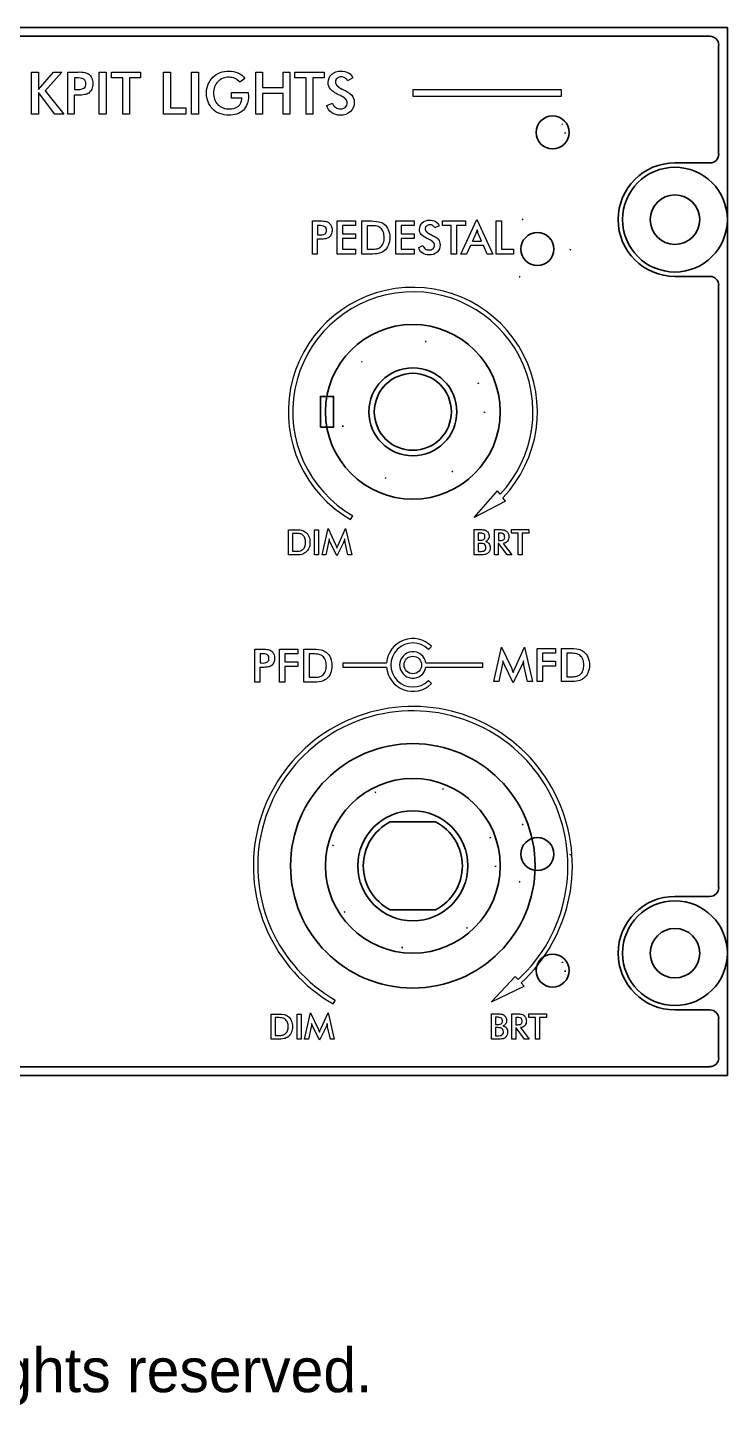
# Model space of a CAD drawing. Header units: millimetres. Extents: x -20 to 110, y -30 to 95.
# Drawn here: x 46 to 109.5, y -30 to 95.2 of the extents above; entities that cross this region are included whole.
import ezdxf

# ---------------------------------------------------------------- set-up
doc = ezdxf.new("R2010")
doc.units = ezdxf.units.MM
doc.linetypes.add('DOT', pattern=[6.35, 0.1, -6.25])
for name, color, linetype, lineweight, true_color in [('decal', 5, 'Continuous', 5, 0x0000ff), ('dimensions', 7, 'Continuous', 25, 0x000000), ('fascia', 6, 'Continuous', 25, 0xff00ff), ('fascia_counterbore', 3, 'DOT', 25, 0x00ff00), ('fasteners', 9, 'Continuous', 25, 0xc0c0c0), ('knobs', 9, 'Continuous', 25, 0xc0c0c0), ('plate', 1, 'Continuous', 25, 0xff0000)]:
    doc.layers.add(name, color=color, linetype=linetype, lineweight=lineweight, true_color=true_color)
doc.styles.add('textstyle12', font='')
doc.styles.get('textstyle12').set_extended_font_data('Arial')

msp = doc.modelspace()

# ---------------------------------------------------------------- linework, layer by layer
at = {"layer": 'decal'}
for p, q in [((86.52, 50.7), (88.64, 53.14)), ((88.89, 52.82), (88.64, 53.14)), ((89.38, 52.19), (86.52, 50.7)), ((89.38, 52.19), (89.14, 52.51)), ((75.31, 50.53), (75.51, 50.87)), ((82.38, 38.72), (82.66, 39)), ((74.61, 37.51), (78.57, 37.51)), ((74.61, 37.51), (74.61, 37.11)), ((74.61, 37.11), (78.57, 37.11)), ((82.15, 37.51), (87.31, 37.51)), ((82.15, 37.11), (87.31, 37.11)), ((87.31, 37.11), (87.31, 37.51)), ((82.38, 35.89), (82.66, 35.61)), ((88.11, 6.68), (90.26, 9)), ((90.53, 8.71), (90.26, 9)), ((88.11, 6.68), (91.07, 8.12)), ((91.07, 8.12), (90.8, 8.41)), ((73.72, 6.5), (73.92, 6.85))]:
    msp.add_line(p, q, dxfattribs=at)
at = {"layer": 'decal', "flags": 128}
for points in [[(46.32, 87.39), (46.32, 91.21), (46.94, 91.21), (46.94, 89.63), (48.31, 91.21), (49.07, 91.21), (47.56, 89.51), (49.25, 87.39), (48.45, 87.39), (46.94, 89.34), (46.94, 87.39)], [(52.47, 87.39), (52.47, 91.21), (53.09, 91.21), (53.09, 87.39)], [(55.22, 90.68), (55.22, 87.39), (54.6, 87.39), (54.6, 90.68), (53.59, 90.68), (53.59, 91.21), (56.23, 91.21), (56.23, 90.68)], [(58.32, 87.39), (58.32, 91.21), (58.94, 91.21), (58.94, 87.95), (60.33, 87.95), (60.33, 87.39)], [(60.86, 87.39), (60.86, 91.21), (61.48, 91.21), (61.48, 87.39)], [(66.68, 87.39), (66.68, 91.21), (67.3, 91.21), (67.3, 89.8), (69.17, 89.8), (69.17, 91.21), (69.79, 91.21), (69.79, 87.39), (69.17, 87.39), (69.17, 89.25), (67.3, 89.25), (67.3, 87.39)], [(71.88, 90.68), (71.88, 87.39), (71.26, 87.39), (71.26, 90.68), (70.25, 90.68), (70.25, 91.21), (72.89, 91.21), (72.89, 90.68)], [(80.96, 89), (94.45, 89), (94.45, 89.6), (80.96, 89.6)], [(74.07, 74.66), (74.07, 77.67), (75.75, 77.67), (75.75, 77.25), (74.56, 77.25), (74.56, 76.5), (75.75, 76.5), (75.75, 76.07), (74.56, 76.07), (74.56, 75.1), (75.75, 75.1), (75.75, 74.66)], [(79.41, 74.66), (79.41, 77.67), (81.09, 77.67), (81.09, 77.25), (79.9, 77.25), (79.9, 76.5), (81.09, 76.5), (81.09, 76.07), (79.9, 76.07), (79.9, 75.1), (81.09, 75.1), (81.09, 74.66)], [(84.94, 77.25), (84.94, 74.66), (84.45, 74.66), (84.45, 77.25), (83.65, 77.25), (83.65, 77.67), (85.73, 77.67), (85.73, 77.25)], [(87.72, 74.66), (87.38, 75.44), (86.19, 75.44), (85.84, 74.66), (85.33, 74.66), (86.78, 77.79), (88.24, 74.66)], [(88.52, 74.66), (88.52, 77.67), (89.01, 77.67), (89.01, 75.1), (90.1, 75.1), (90.1, 74.66)], [(72.03, 47.31), (72.03, 49.6), (72.4, 49.6), (72.4, 47.31)], [(90.9, 49.29), (90.9, 47.32), (90.52, 47.32), (90.52, 49.29), (89.92, 49.29), (89.92, 49.61), (91.5, 49.61), (91.5, 49.29)], [(68.85, 35.74), (68.85, 38.75), (70.52, 38.75), (70.52, 38.33), (69.34, 38.33), (69.34, 37.59), (70.52, 37.59), (70.52, 37.16), (69.34, 37.16), (69.34, 35.74)], [(92.24, 35.8), (92.24, 38.81), (93.92, 38.81), (93.92, 38.39), (92.73, 38.39), (92.73, 37.64), (93.92, 37.64), (93.92, 37.21), (92.73, 37.21), (92.73, 35.8)], [(70.44, 3.29), (70.44, 5.58), (70.81, 5.58), (70.81, 3.29)], [(92.48, 5.27), (92.48, 3.3), (92.11, 3.3), (92.11, 5.27), (91.5, 5.27), (91.5, 5.59), (93.09, 5.59), (93.09, 5.27)]]:
    msp.add_lwpolyline(points, close=True, dxfattribs=at)
for points in [[(50.19, 89.11), (50.19, 87.39), (49.61, 87.39), (49.61, 91.21), (50.55, 91.21, -0.051804), (51.16, 91.17, -0.09913), (51.51, 91.02, -0.130268), (51.79, 90.66, -0.107331), (51.89, 90.16, -0.105709), (51.79, 89.66, -0.134373), (51.51, 89.3, -0.100768), (51.16, 89.15, -0.050343), (50.55, 89.11), (50.43, 89.11)], [(50.23, 89.62), (50.39, 89.62, 0.125583), (51.08, 89.73, 0.264624), (51.25, 90.12, 0.25861), (51.07, 90.55, 0.135829), (50.39, 90.68), (50.23, 90.68)], [(64.49, 89.35), (66.01, 89.35, 0.008676), (66.01, 89.24, -0.008626), (66.02, 88.99, -0.209862), (65.56, 87.74, -0.199042), (64.25, 87.29, -0.090316), (63.42, 87.43, -0.10933), (62.77, 87.85, -0.102808), (62.36, 88.5, -0.093559), (62.21, 89.29, -0.09692), (62.36, 90.09, -0.106605), (62.8, 90.74, -0.104237), (63.45, 91.15, -0.092169), (64.25, 91.3, -0.109399), (65.06, 91.13, -0.114082), (65.7, 90.63), (65.24, 90.29, 0.110535), (64.81, 90.62, 0.10737), (64.26, 90.73, 0.208556), (63.25, 90.33, 0.204449), (62.86, 89.3, 0.202447), (63.25, 88.25, 0.21045), (64.27, 87.85, 0.174136), (65.11, 88.09, 0.237714), (65.41, 88.77), (65.41, 88.82), (64.49, 88.82)], [(73.16, 88.16), (73.66, 88.39, 0.176472), (73.92, 88, 0.158635), (74.4, 87.86, 0.196906), (74.84, 88.02, 0.21468), (75, 88.43), (75, 88.43), (75, 88.43), (75, 88.44), (75, 88.44), (75, 88.44), (75, 88.44), (75, 88.45), (75, 88.45), (75, 88.45), (75, 88.45), (75, 88.46), (75, 88.46), (75, 88.46), (75, 88.47), (75, 88.47), (75, 88.47), (75, 88.47), (75, 88.48), (75, 88.48), (75, 88.48), (74.99, 88.48), (74.99, 88.49), (74.99, 88.49), (74.99, 88.49), (74.99, 88.49), (74.99, 88.5), (74.99, 88.5), (74.99, 88.5), (74.99, 88.5), (74.99, 88.51), (74.99, 88.51), (74.99, 88.51), (74.99, 88.51), (74.99, 88.52), (74.99, 88.52), (74.99, 88.52), (74.99, 88.52), (74.99, 88.53), (74.99, 88.53), (74.98, 88.53), (74.98, 88.53), (74.98, 88.54), (74.98, 88.54), (74.98, 88.54), (74.98, 88.54), (74.98, 88.55), (74.98, 88.55), (74.98, 88.55), (74.98, 88.55), (74.98, 88.56), (74.98, 88.56), (74.98, 88.56), (74.97, 88.56), (74.97, 88.57), (74.97, 88.57), (74.97, 88.57), (74.97, 88.57), (74.97, 88.58), (74.97, 88.58), (74.97, 88.58), (74.97, 88.58), (74.97, 88.59), (74.96, 88.59), (74.96, 88.59), (74.96, 88.59), (74.96, 88.6), (74.96, 88.6), (74.96, 88.6), (74.96, 88.6), (74.96, 88.61), (74.96, 88.61), (74.95, 88.61), (74.95, 88.61), (74.95, 88.62), (74.95, 88.62), (74.95, 88.62), (74.95, 88.62), (74.95, 88.63), (74.95, 88.63), (74.94, 88.63), (74.94, 88.63), (74.94, 88.64), (74.94, 88.64), (74.94, 88.64), (74.94, 88.64), (74.94, 88.65), (74.93, 88.65), (74.93, 88.65), (74.93, 88.65), (74.93, 88.66), (74.93, 88.66), (74.93, 88.66), (74.92, 88.66), (74.92, 88.67), (74.92, 88.67), (74.92, 88.67), (74.92, 88.67), (74.92, 88.68), (74.92, 88.68), (74.91, 88.68), (74.91, 88.68), (74.91, 88.68), (74.91, 88.69), (74.91, 88.69), (74.9, 88.69), (74.9, 88.69), (74.9, 88.7), (74.9, 88.7), (74.9, 88.7), (74.9, 88.7), (74.89, 88.71), (74.89, 88.71), (74.89, 88.71), (74.89, 88.71), (74.89, 88.72), (74.88, 88.72), (74.88, 88.72), (74.88, 88.72), (74.88, 88.73), (74.88, 88.73), (74.87, 88.73), (74.87, 88.73), (74.87, 88.73), (74.87, 88.74), (74.87, 88.74), (74.86, 88.74), (74.86, 88.74), (74.86, 88.75), (74.86, 88.75), (74.85, 88.75), (74.85, 88.75), (74.85, 88.76), (74.85, 88.76), (74.85, 88.76), (74.84, 88.76), (74.84, 88.77), (74.84, 88.77), (74.84, 88.77), (74.83, 88.77), (74.83, 88.77), (74.83, 88.78), (74.83, 88.78), (74.82, 88.78), (74.82, 88.78), (74.82, 88.79), (74.82, 88.79), (74.81, 88.79), (74.81, 88.79), (74.81, 88.8), (74.81, 88.8), (74.8, 88.8), (74.8, 88.8), (74.8, 88.8), (74.8, 88.81), (74.79, 88.81), (74.79, 88.81), (74.79, 88.81), (74.79, 88.82), (74.78, 88.82), (74.78, 88.82), (74.78, 88.82), (74.78, 88.83), (74.77, 88.83), (74.77, 88.83), (74.77, 88.83), (74.76, 88.83), (74.76, 88.84), (74.76, 88.84), (74.76, 88.84), (74.75, 88.84), (74.75, 88.85), (74.75, 88.85), (74.74, 88.85), (74.74, 88.85), (74.74, 88.85), (74.73, 88.86), (74.73, 88.86), (74.73, 88.86), (74.73, 88.86), (74.72, 88.87), (74.72, 88.87), (74.72, 88.87), (74.71, 88.87), (74.71, 88.87), (74.71, 88.88), (74.7, 88.88), (74.7, 88.88), (74.7, 88.88), (74.69, 88.89), (74.69, 88.89), (74.69, 88.89), (74.68, 88.89), (74.68, 88.89), (74.68, 88.9), (74.67, 88.9), (74.67, 88.9), (74.67, 88.9), (74.66, 88.91), (74.66, 88.91), (74.66, 88.91), (74.65, 88.91), (74.65, 88.91), (74.65, 88.92), (74.64, 88.92), (74.64, 88.92), (74.64, 88.92), (74.63, 88.92), (74.63, 88.93), (74.63, 88.93), (74.62, 88.93), (74.62, 88.93), (74.62, 88.94), (74.61, 88.94), (74.61, 88.94), (74.6, 88.94), (74.6, 88.94), (74.6, 88.95), (74.59, 88.95), (74.59, 88.95), (74.59, 88.95), (74.58, 88.95), (74.58, 88.96), (74.58, 88.96), (74.57, 88.96), (74.57, 88.96), (74.56, 88.97), (74.56, 88.97), (74.56, 88.97), (74.55, 88.97), (74.55, 88.97), (74.54, 88.98), (74.54, 88.98), (74.54, 88.98), (74.53, 88.98), (74.53, 88.98), (74.52, 88.99), (74.52, 88.99), (74.52, 88.99), (74.51, 88.99), (74.51, 89), (74.5, 89), (74.5, 89), (74.5, 89), (74.49, 89), (74.49, 89.01), (74.48, 89.01), (74.48, 89.01), (74.47, 89.01), (74.47, 89.01), (74.47, 89.02), (74.46, 89.02), (74.46, 89.02), (74.45, 89.02), (74.45, 89.02), (74.44, 89.03), (74.44, 89.03, 0.011833), (74.32, 89.09, -0.09438), (73.48, 89.64, -0.182248), (73.27, 90.25, -0.22012), (73.59, 91.01, -0.192709), (74.42, 91.3, -0.131494), (75.12, 91.13, -0.184076), (75.52, 90.67), (75.03, 90.42, 0.114116), (74.78, 90.68, 0.140089), (74.47, 90.76, 0.187209), (74.07, 90.63, 0.224638), (73.92, 90.28), (73.92, 90.28), (73.92, 90.28), (73.92, 90.27), (73.92, 90.27), (73.92, 90.27), (73.92, 90.27), (73.92, 90.26), (73.92, 90.26), (73.92, 90.26), (73.92, 90.26), (73.92, 90.25), (73.92, 90.25), (73.92, 90.25), (73.92, 90.25), (73.92, 90.24), (73.92, 90.24), (73.92, 90.24), (73.92, 90.23), (73.93, 90.23), (73.93, 90.23), (73.93, 90.23), (73.93, 90.22), (73.93, 90.22), (73.93, 90.22), (73.93, 90.22), (73.93, 90.21), (73.93, 90.21), (73.93, 90.21), (73.93, 90.21), (73.93, 90.2), (73.93, 90.2), (73.93, 90.2), (73.93, 90.19), (73.93, 90.19), (73.93, 90.19), (73.93, 90.19), (73.94, 90.18), (73.94, 90.18), (73.94, 90.18), (73.94, 90.18), (73.94, 90.17), (73.94, 90.17), (73.94, 90.17), (73.94, 90.17), (73.94, 90.16), (73.94, 90.16), (73.94, 90.16), (73.94, 90.16), (73.95, 90.15), (73.95, 90.15), (73.95, 90.15), (73.95, 90.14), (73.95, 90.14), (73.95, 90.14), (73.95, 90.14), (73.95, 90.13), (73.95, 90.13), (73.95, 90.13), (73.96, 90.13), (73.96, 90.12), (73.96, 90.12), (73.96, 90.12), (73.96, 90.12), (73.96, 90.11), (73.96, 90.11), (73.96, 90.11), (73.97, 90.11), (73.97, 90.1), (73.97, 90.1), (73.97, 90.1), (73.97, 90.1), (73.97, 90.09), (73.97, 90.09), (73.98, 90.09), (73.98, 90.08), (73.98, 90.08), (73.98, 90.08), (73.98, 90.08), (73.98, 90.07), (73.98, 90.07), (73.99, 90.07), (73.99, 90.07), (73.99, 90.06), (73.99, 90.06), (73.99, 90.06), (73.99, 90.06), (74, 90.05), (74, 90.05), (74, 90.05), (74, 90.05), (74, 90.04), (74.01, 90.04), (74.01, 90.04), (74.01, 90.04), (74.01, 90.03), (74.01, 90.03), (74.01, 90.03), (74.02, 90.03), (74.02, 90.02), (74.02, 90.02), (74.02, 90.02), (74.02, 90.02), (74.03, 90.01), (74.03, 90.01), (74.03, 90.01), (74.03, 90.01), (74.03, 90), (74.04, 90), (74.04, 90), (74.04, 90), (74.04, 89.99), (74.05, 89.99), (74.05, 89.99), (74.05, 89.99), (74.05, 89.98), (74.05, 89.98), (74.06, 89.98), (74.06, 89.98), (74.06, 89.97), (74.06, 89.97), (74.07, 89.97), (74.07, 89.97), (74.07, 89.96), (74.07, 89.96), (74.08, 89.96), (74.08, 89.96), (74.08, 89.95), (74.08, 89.95), (74.09, 89.95), (74.09, 89.95), (74.09, 89.94), (74.09, 89.94), (74.1, 89.94), (74.1, 89.94), (74.1, 89.93), (74.1, 89.93), (74.11, 89.93), (74.11, 89.93), (74.11, 89.92), (74.11, 89.92), (74.12, 89.92), (74.12, 89.92), (74.12, 89.91), (74.13, 89.91), (74.13, 89.91), (74.13, 89.91), (74.13, 89.9), (74.14, 89.9), (74.14, 89.9), (74.14, 89.9), (74.15, 89.89), (74.15, 89.89), (74.15, 89.89), (74.16, 89.89), (74.16, 89.88), (74.16, 89.88), (74.16, 89.88), (74.17, 89.88), (74.17, 89.87), (74.17, 89.87), (74.18, 89.87), (74.18, 89.87), (74.18, 89.86), (74.19, 89.86), (74.19, 89.86), (74.19, 89.86), (74.2, 89.85), (74.2, 89.85), (74.2, 89.85), (74.21, 89.85), (74.21, 89.84), (74.21, 89.84), (74.22, 89.84), (74.22, 89.84), (74.22, 89.83), (74.23, 89.83), (74.23, 89.83), (74.23, 89.83), (74.24, 89.82), (74.24, 89.82), (74.24, 89.82), (74.25, 89.82), (74.25, 89.81), (74.26, 89.81), (74.26, 89.81), (74.26, 89.81), (74.27, 89.8), (74.27, 89.8), (74.27, 89.8), (74.28, 89.8), (74.28, 89.8), (74.29, 89.79), (74.29, 89.79), (74.29, 89.79), (74.3, 89.79), (74.3, 89.78), (74.3, 89.78), (74.31, 89.78), (74.31, 89.78), (74.32, 89.77), (74.32, 89.77), (74.32, 89.77), (74.33, 89.77), (74.33, 89.76), (74.34, 89.76), (74.34, 89.76), (74.34, 89.76), (74.35, 89.75), (74.35, 89.75), (74.36, 89.75), (74.36, 89.75), (74.37, 89.74), (74.37, 89.74), (74.37, 89.74), (74.38, 89.74), (74.38, 89.74), (74.39, 89.73), (74.39, 89.73), (74.39, 89.73), (74.4, 89.73), (74.4, 89.72), (74.41, 89.72), (74.41, 89.72), (74.42, 89.72), (74.42, 89.71), (74.43, 89.71), (74.43, 89.71), (74.43, 89.71), (74.44, 89.7), (74.44, 89.7), (74.45, 89.7), (74.45, 89.7), (74.46, 89.69), (74.46, 89.69), (74.47, 89.69), (74.47, 89.69), (74.48, 89.69), (74.48, 89.68), (74.49, 89.68), (74.49, 89.68), (74.49, 89.68), (74.5, 89.67), (74.5, 89.67), (74.51, 89.67), (74.51, 89.67), (74.52, 89.66), (74.52, 89.66), (74.53, 89.66), (74.53, 89.66), (74.54, 89.66), (74.54, 89.65), (74.55, 89.65), (74.55, 89.65), (74.56, 89.65), (74.56, 89.64), (74.57, 89.64, 0.003717), (74.65, 89.6, -0.102063), (75.42, 89.09, -0.182822), (75.63, 88.47, -0.215982), (75.29, 87.61, -0.195414), (74.37, 87.29, -0.159365), (73.57, 87.52, -0.187663)], [(72.28, 76.01), (72.28, 74.66), (71.83, 74.66), (71.83, 77.67), (72.56, 77.67, -0.051804), (73.05, 77.63, -0.09913), (73.32, 77.51, -0.130268), (73.54, 77.23, -0.107331), (73.62, 76.84, -0.105709), (73.54, 76.45, -0.134373), (73.32, 76.16, -0.100768), (73.05, 76.05, -0.050343), (72.56, 76.01), (72.47, 76.01)], [(76.31, 74.66), (76.31, 77.67), (76.97, 77.67, -0.052809), (77.88, 77.6, -0.105002), (78.34, 77.39, -0.130749), (78.73, 76.88, -0.102611), (78.87, 76.16, -0.103493), (78.73, 75.45, -0.128481), (78.34, 74.94, -0.102624), (77.89, 74.73, -0.057415), (77.11, 74.66), (76.97, 74.66)], [(81.49, 75.26), (81.88, 75.44, 0.176472), (82.08, 75.14, 0.158635), (82.46, 75.03, 0.196906), (82.8, 75.15, 0.21468), (82.93, 75.48), (82.93, 75.48), (82.93, 75.48), (82.93, 75.48), (82.93, 75.49), (82.93, 75.49), (82.93, 75.49), (82.93, 75.49), (82.93, 75.49), (82.93, 75.5), (82.93, 75.5), (82.93, 75.5), (82.93, 75.5), (82.93, 75.5), (82.93, 75.51), (82.93, 75.51), (82.93, 75.51), (82.93, 75.51), (82.93, 75.51), (82.93, 75.52), (82.93, 75.52), (82.93, 75.52), (82.93, 75.52), (82.93, 75.52), (82.93, 75.53), (82.93, 75.53), (82.93, 75.53), (82.93, 75.53), (82.93, 75.53), (82.93, 75.54), (82.92, 75.54), (82.92, 75.54), (82.92, 75.54), (82.92, 75.54), (82.92, 75.55), (82.92, 75.55), (82.92, 75.55), (82.92, 75.55), (82.92, 75.55), (82.92, 75.56), (82.92, 75.56), (82.92, 75.56), (82.92, 75.56), (82.92, 75.56), (82.92, 75.57), (82.92, 75.57), (82.92, 75.57), (82.92, 75.57), (82.92, 75.57), (82.91, 75.58), (82.91, 75.58), (82.91, 75.58), (82.91, 75.58), (82.91, 75.58), (82.91, 75.59), (82.91, 75.59), (82.91, 75.59), (82.91, 75.59), (82.91, 75.59), (82.91, 75.6), (82.91, 75.6), (82.91, 75.6), (82.91, 75.6), (82.9, 75.6), (82.9, 75.61), (82.9, 75.61), (82.9, 75.61), (82.9, 75.61), (82.9, 75.61), (82.9, 75.62), (82.9, 75.62), (82.9, 75.62), (82.9, 75.62), (82.9, 75.62), (82.89, 75.63), (82.89, 75.63), (82.89, 75.63), (82.89, 75.63), (82.89, 75.63), (82.89, 75.64), (82.89, 75.64), (82.89, 75.64), (82.89, 75.64), (82.88, 75.64), (82.88, 75.65), (82.88, 75.65), (82.88, 75.65), (82.88, 75.65), (82.88, 75.65), (82.88, 75.65), (82.88, 75.66), (82.88, 75.66), (82.87, 75.66), (82.87, 75.66), (82.87, 75.66), (82.87, 75.67), (82.87, 75.67), (82.87, 75.67), (82.87, 75.67), (82.87, 75.67), (82.86, 75.68), (82.86, 75.68), (82.86, 75.68), (82.86, 75.68), (82.86, 75.68), (82.86, 75.69), (82.86, 75.69), (82.85, 75.69), (82.85, 75.69), (82.85, 75.69), (82.85, 75.69), (82.85, 75.7), (82.85, 75.7), (82.85, 75.7), (82.84, 75.7), (82.84, 75.7), (82.84, 75.71), (82.84, 75.71), (82.84, 75.71), (82.84, 75.71), (82.83, 75.71), (82.83, 75.72), (82.83, 75.72), (82.83, 75.72), (82.83, 75.72), (82.83, 75.72), (82.82, 75.72), (82.82, 75.73), (82.82, 75.73), (82.82, 75.73), (82.82, 75.73), (82.82, 75.73), (82.81, 75.74), (82.81, 75.74), (82.81, 75.74), (82.81, 75.74), (82.81, 75.74), (82.81, 75.74), (82.8, 75.75), (82.8, 75.75), (82.8, 75.75), (82.8, 75.75), (82.8, 75.75), (82.79, 75.76), (82.79, 75.76), (82.79, 75.76), (82.79, 75.76), (82.79, 75.76), (82.78, 75.76), (82.78, 75.77), (82.78, 75.77), (82.78, 75.77), (82.78, 75.77), (82.77, 75.77), (82.77, 75.78), (82.77, 75.78), (82.77, 75.78), (82.77, 75.78), (82.76, 75.78), (82.76, 75.78), (82.76, 75.79), (82.76, 75.79), (82.76, 75.79), (82.75, 75.79), (82.75, 75.79), (82.75, 75.8), (82.75, 75.8), (82.74, 75.8), (82.74, 75.8), (82.74, 75.8), (82.74, 75.8), (82.73, 75.81), (82.73, 75.81), (82.73, 75.81), (82.73, 75.81), (82.73, 75.81), (82.72, 75.81), (82.72, 75.82), (82.72, 75.82), (82.72, 75.82), (82.71, 75.82), (82.71, 75.82), (82.71, 75.83), (82.71, 75.83), (82.7, 75.83), (82.7, 75.83), (82.7, 75.83), (82.7, 75.83), (82.69, 75.84), (82.69, 75.84), (82.69, 75.84), (82.69, 75.84), (82.68, 75.84), (82.68, 75.84), (82.68, 75.85), (82.68, 75.85), (82.67, 75.85), (82.67, 75.85), (82.67, 75.85), (82.67, 75.85), (82.66, 75.86), (82.66, 75.86), (82.66, 75.86), (82.65, 75.86), (82.65, 75.86), (82.65, 75.86), (82.65, 75.87), (82.64, 75.87), (82.64, 75.87), (82.64, 75.87), (82.64, 75.87), (82.63, 75.88), (82.63, 75.88), (82.63, 75.88), (82.62, 75.88), (82.62, 75.88), (82.62, 75.88), (82.62, 75.89), (82.61, 75.89), (82.61, 75.89), (82.61, 75.89), (82.6, 75.89), (82.6, 75.89), (82.6, 75.9), (82.59, 75.9), (82.59, 75.9), (82.59, 75.9), (82.59, 75.9), (82.58, 75.9), (82.58, 75.91), (82.58, 75.91), (82.57, 75.91), (82.57, 75.91), (82.57, 75.91), (82.56, 75.91), (82.56, 75.92), (82.56, 75.92), (82.55, 75.92), (82.55, 75.92), (82.55, 75.92), (82.54, 75.92), (82.54, 75.93), (82.54, 75.93), (82.54, 75.93), (82.53, 75.93), (82.53, 75.93), (82.53, 75.93), (82.52, 75.94), (82.52, 75.94), (82.52, 75.94), (82.51, 75.94), (82.51, 75.94), (82.51, 75.94), (82.5, 75.95), (82.5, 75.95), (82.5, 75.95), (82.49, 75.95, 0.011833), (82.4, 76, -0.09438), (81.73, 76.43, -0.182248), (81.57, 76.91, -0.22012), (81.82, 77.51, -0.192709), (82.47, 77.74, -0.131494), (83.03, 77.61, -0.184076), (83.34, 77.24), (82.96, 77.04, 0.114116), (82.76, 77.25, 0.140089), (82.51, 77.32, 0.187209), (82.2, 77.21, 0.224638), (82.08, 76.94), (82.08, 76.94), (82.08, 76.93), (82.08, 76.93), (82.08, 76.93), (82.08, 76.93), (82.08, 76.92), (82.08, 76.92), (82.08, 76.92), (82.08, 76.92), (82.08, 76.92), (82.08, 76.91), (82.08, 76.91), (82.08, 76.91), (82.08, 76.91), (82.08, 76.91), (82.08, 76.9), (82.09, 76.9), (82.09, 76.9), (82.09, 76.9), (82.09, 76.9), (82.09, 76.89), (82.09, 76.89), (82.09, 76.89), (82.09, 76.89), (82.09, 76.88), (82.09, 76.88), (82.09, 76.88), (82.09, 76.88), (82.09, 76.88), (82.09, 76.87), (82.09, 76.87), (82.09, 76.87), (82.09, 76.87), (82.09, 76.87), (82.09, 76.86), (82.09, 76.86), (82.09, 76.86), (82.09, 76.86), (82.09, 76.86), (82.1, 76.85), (82.1, 76.85), (82.1, 76.85), (82.1, 76.85), (82.1, 76.85), (82.1, 76.84), (82.1, 76.84), (82.1, 76.84), (82.1, 76.84), (82.1, 76.84), (82.1, 76.83), (82.1, 76.83), (82.1, 76.83), (82.1, 76.83), (82.11, 76.82), (82.11, 76.82), (82.11, 76.82), (82.11, 76.82), (82.11, 76.82), (82.11, 76.81), (82.11, 76.81), (82.11, 76.81), (82.11, 76.81), (82.11, 76.81), (82.11, 76.8), (82.12, 76.8), (82.12, 76.8), (82.12, 76.8), (82.12, 76.8), (82.12, 76.79), (82.12, 76.79), (82.12, 76.79), (82.12, 76.79), (82.12, 76.79), (82.13, 76.78), (82.13, 76.78), (82.13, 76.78), (82.13, 76.78), (82.13, 76.78), (82.13, 76.77), (82.13, 76.77), (82.13, 76.77), (82.14, 76.77), (82.14, 76.77), (82.14, 76.76), (82.14, 76.76), (82.14, 76.76), (82.14, 76.76), (82.14, 76.76), (82.14, 76.75), (82.15, 76.75), (82.15, 76.75), (82.15, 76.75), (82.15, 76.75), (82.15, 76.74), (82.15, 76.74), (82.15, 76.74), (82.16, 76.74), (82.16, 76.74), (82.16, 76.73), (82.16, 76.73), (82.16, 76.73), (82.16, 76.73), (82.17, 76.73), (82.17, 76.72), (82.17, 76.72), (82.17, 76.72), (82.17, 76.72), (82.17, 76.72), (82.18, 76.71), (82.18, 76.71), (82.18, 76.71), (82.18, 76.71), (82.18, 76.71), (82.18, 76.7), (82.19, 76.7), (82.19, 76.7), (82.19, 76.7), (82.19, 76.7), (82.19, 76.69), (82.19, 76.69), (82.2, 76.69), (82.2, 76.69), (82.2, 76.69), (82.2, 76.68), (82.2, 76.68), (82.21, 76.68), (82.21, 76.68), (82.21, 76.68), (82.21, 76.67), (82.21, 76.67), (82.22, 76.67), (82.22, 76.67), (82.22, 76.67), (82.22, 76.66), (82.22, 76.66), (82.23, 76.66), (82.23, 76.66), (82.23, 76.66), (82.23, 76.65), (82.24, 76.65), (82.24, 76.65), (82.24, 76.65), (82.24, 76.65), (82.24, 76.64), (82.25, 76.64), (82.25, 76.64), (82.25, 76.64), (82.25, 76.64), (82.26, 76.63), (82.26, 76.63), (82.26, 76.63), (82.26, 76.63), (82.26, 76.63), (82.27, 76.62), (82.27, 76.62), (82.27, 76.62), (82.27, 76.62), (82.28, 76.62), (82.28, 76.62), (82.28, 76.61), (82.28, 76.61), (82.29, 76.61), (82.29, 76.61), (82.29, 76.61), (82.29, 76.6), (82.3, 76.6), (82.3, 76.6), (82.3, 76.6), (82.3, 76.6), (82.31, 76.59), (82.31, 76.59), (82.31, 76.59), (82.32, 76.59), (82.32, 76.59), (82.32, 76.58), (82.32, 76.58), (82.33, 76.58), (82.33, 76.58), (82.33, 76.58), (82.33, 76.57), (82.34, 76.57), (82.34, 76.57), (82.34, 76.57), (82.35, 76.57), (82.35, 76.57), (82.35, 76.56), (82.35, 76.56), (82.36, 76.56), (82.36, 76.56), (82.36, 76.56), (82.37, 76.55), (82.37, 76.55), (82.37, 76.55), (82.38, 76.55), (82.38, 76.55), (82.38, 76.54), (82.38, 76.54), (82.39, 76.54), (82.39, 76.54), (82.39, 76.54), (82.4, 76.53), (82.4, 76.53), (82.4, 76.53), (82.41, 76.53), (82.41, 76.53), (82.41, 76.53), (82.42, 76.52), (82.42, 76.52), (82.42, 76.52), (82.43, 76.52), (82.43, 76.52), (82.43, 76.51), (82.44, 76.51), (82.44, 76.51), (82.44, 76.51), (82.45, 76.51), (82.45, 76.5), (82.45, 76.5), (82.46, 76.5), (82.46, 76.5), (82.46, 76.5), (82.47, 76.5), (82.47, 76.49), (82.47, 76.49), (82.48, 76.49), (82.48, 76.49), (82.48, 76.49), (82.49, 76.48), (82.49, 76.48), (82.49, 76.48), (82.5, 76.48), (82.5, 76.48), (82.5, 76.47), (82.51, 76.47), (82.51, 76.47), (82.52, 76.47), (82.52, 76.47), (82.52, 76.47), (82.53, 76.46), (82.53, 76.46), (82.53, 76.46), (82.54, 76.46), (82.54, 76.46), (82.55, 76.45), (82.55, 76.45), (82.55, 76.45), (82.56, 76.45), (82.56, 76.45), (82.56, 76.45), (82.57, 76.44), (82.57, 76.44), (82.58, 76.44), (82.58, 76.44), (82.58, 76.44), (82.59, 76.43), (82.59, 76.43, 0.003717), (82.65, 76.4, -0.102063), (83.27, 76, -0.182822), (83.43, 75.51, -0.215982), (83.16, 74.83, -0.195414), (82.44, 74.58, -0.159365), (81.81, 74.76, -0.187663)], [(72.31, 76.41), (72.44, 76.41, 0.125583), (72.98, 76.5, 0.264624), (73.12, 76.81, 0.25861), (72.97, 77.15, 0.135829), (72.44, 77.25), (72.31, 77.25)], [(76.8, 75.1), (77.21, 75.1, 0.060362), (77.72, 75.15, 0.113119), (78.02, 75.3, 0.12455), (78.27, 75.66, 0.093997), (78.36, 76.17, 0.093997), (78.27, 76.67, 0.12455), (78.02, 77.03, 0.113921), (77.71, 77.19, 0.056706), (77.16, 77.23), (76.98, 77.23), (76.8, 77.23)], [(86.37, 75.84), (87.21, 75.84), (86.9, 76.53, -0.014976), (86.85, 76.68, -0.014271), (86.79, 76.87, -0.017337), (86.74, 76.69, -0.01644), (86.68, 76.53)], [(69.66, 47.31), (69.66, 49.6), (70.17, 49.6, -0.052809), (70.85, 49.56, -0.105002), (71.2, 49.39, -0.130749), (71.51, 49, -0.102611), (71.61, 48.46, -0.103493), (71.51, 47.92, -0.128481), (71.2, 47.53, -0.102624), (70.86, 47.36, -0.057415), (70.27, 47.31), (70.17, 47.31)], [(70.04, 47.65), (70.35, 47.65, 0.060362), (70.74, 47.68, 0.113119), (70.96, 47.8, 0.12455), (71.15, 48.08, 0.093997), (71.22, 48.46, 0.093997), (71.15, 48.84, 0.12455), (70.96, 49.12, 0.113921), (70.73, 49.24, 0.056706), (70.3, 49.27), (70.17, 49.27), (70.04, 49.27)], [(74.81, 48.45, -0.019132), (74.79, 48.59, 0.004244), (74.76, 48.76, -0.035213), (74.72, 48.6, -0.032344), (74.66, 48.44), (74.06, 47.22), (73.46, 48.47, -0.022951), (73.4, 48.62, -0.020576), (73.35, 48.76, -0.026542), (73.34, 48.61, -0.025994), (73.31, 48.44), (73.06, 47.31), (72.72, 47.31), (73.26, 49.7), (73.94, 48.26, -0.009797), (73.98, 48.14, -0.003221), (74.06, 47.94, -0.02701), (74.16, 48.19, 0.006386), (74.19, 48.26), (74.85, 49.7), (75.41, 47.31), (75.06, 47.31)], [(86.52, 47.32), (86.52, 49.61), (87.1, 49.61, -0.050514), (87.46, 49.58, -0.104188), (87.66, 49.5, -0.128442), (87.83, 49.29, -0.10994), (87.89, 49.01, -0.15406), (87.8, 48.71, -0.175186), (87.56, 48.53, -0.20094), (87.87, 48.35, -0.167471), (87.99, 47.97, -0.093464), (87.94, 47.71, -0.107659), (87.8, 47.49, -0.132806), (87.57, 47.36, -0.060674), (87.1, 47.32)], [(86.88, 48.64), (87.03, 48.64, 0.136145), (87.4, 48.72, 0.264976), (87.51, 48.96, 0.242432), (87.41, 49.22, 0.145831), (87.03, 49.3), (86.88, 49.3)], [(88.72, 48.34), (88.72, 47.32), (88.37, 47.32), (88.37, 49.61), (88.89, 49.61, -0.054765), (89.25, 49.58, -0.107636), (89.46, 49.48, -0.125932), (89.63, 49.27, -0.105091), (89.68, 48.98, -0.181187), (89.55, 48.55, -0.19264), (89.16, 48.36), (89.95, 47.32), (89.53, 47.32), (88.76, 48.34)], [(88.75, 48.63), (88.81, 48.63, 0.135122), (89.21, 48.7, 0.249805), (89.3, 48.95, 0.24334), (89.2, 49.21, 0.146818), (88.81, 49.29), (88.75, 49.29)], [(86.88, 47.63), (87.01, 47.63, 0.036659), (87.3, 47.65, 0.110846), (87.46, 47.7, 0.136358), (87.56, 47.82, 0.115735), (87.6, 47.99, 0.12933), (87.56, 48.18, 0.146254), (87.43, 48.31, 0.070604), (87.3, 48.35, 0.043602), (87.12, 48.36), (87.01, 48.36), (86.88, 48.36)], [(91.05, 37.28, -0.019132), (91.03, 37.48, 0.004244), (91, 37.7, -0.035213), (90.95, 37.49, -0.032344), (90.86, 37.28), (90.07, 35.68), (89.29, 37.31, -0.022951), (89.2, 37.51, -0.020576), (89.14, 37.7, -0.026542), (89.12, 37.5, -0.025994), (89.08, 37.28), (88.76, 35.8), (88.31, 35.8), (89.02, 38.93), (89.91, 37.04, -0.009797), (89.97, 36.89, -0.003221), (90.07, 36.63, -0.02701), (90.21, 36.96, 0.006386), (90.25, 37.04), (91.11, 38.93), (91.84, 35.8), (91.39, 35.8)], [(67.06, 37.09), (67.06, 35.74), (66.6, 35.74), (66.6, 38.75), (67.34, 38.75, -0.051804), (67.83, 38.71, -0.09913), (68.1, 38.6, -0.130268), (68.32, 38.31, -0.107331), (68.4, 37.92, -0.105709), (68.32, 37.53, -0.134373), (68.1, 37.24, -0.100768), (67.83, 37.13, -0.050343), (67.34, 37.09), (67.25, 37.09)], [(67.09, 37.49), (67.22, 37.49, 0.125583), (67.76, 37.58, 0.264624), (67.89, 37.89, 0.25861), (67.75, 38.23, 0.135829), (67.22, 38.33), (67.09, 38.33)], [(71.06, 35.74), (71.06, 38.75), (71.72, 38.75, -0.052809), (72.62, 38.68, -0.105002), (73.08, 38.47, -0.130749), (73.48, 37.96, -0.102611), (73.61, 37.24, -0.103493), (73.48, 36.54, -0.128481), (73.08, 36.03, -0.102624), (72.63, 35.81, -0.057415), (71.85, 35.74), (71.72, 35.74)], [(71.55, 36.19), (71.96, 36.19, 0.060362), (72.47, 36.23, 0.113119), (72.76, 36.38, 0.12455), (73.02, 36.74, 0.093997), (73.1, 37.25, 0.093997), (73.02, 37.75, 0.12455), (72.76, 38.12, 0.113921), (72.46, 38.27, 0.056706), (71.9, 38.31), (71.73, 38.31), (71.55, 38.31)], [(94.45, 35.8), (94.45, 38.81), (95.11, 38.81, -0.052809), (96.01, 38.74, -0.105002), (96.47, 38.52, -0.130749), (96.87, 38.01, -0.102611), (97, 37.3, -0.103493), (96.87, 36.59, -0.128481), (96.47, 36.08, -0.102624), (96.02, 35.86, -0.057415), (95.24, 35.8), (95.11, 35.8)], [(94.94, 36.24), (95.35, 36.24, 0.060362), (95.86, 36.29, 0.113119), (96.15, 36.44, 0.12455), (96.41, 36.8, 0.093997), (96.49, 37.31, 0.093997), (96.41, 37.81, 0.12455), (96.15, 38.17, 0.113921), (95.85, 38.32, 0.056706), (95.29, 38.37), (95.12, 38.37), (94.94, 38.37)], [(68.08, 3.29), (68.08, 5.58), (68.58, 5.58, -0.052809), (69.27, 5.53, -0.105002), (69.62, 5.37, -0.130749), (69.92, 4.98, -0.102611), (70.02, 4.43, -0.103493), (69.92, 3.89, -0.128481), (69.62, 3.5, -0.102624), (69.27, 3.34, -0.057415), (68.68, 3.29), (68.58, 3.29)], [(68.45, 3.63), (68.76, 3.63, 0.060362), (69.15, 3.66, 0.113119), (69.37, 3.78, 0.12455), (69.57, 4.05, 0.093997), (69.63, 4.44, 0.093997), (69.57, 4.82, 0.12455), (69.37, 5.1, 0.113921), (69.14, 5.21, 0.056706), (68.72, 5.25), (68.58, 5.25), (68.45, 5.25)], [(73.22, 4.42, -0.019132), (73.2, 4.57, 0.004244), (73.18, 4.73, -0.035213), (73.14, 4.58, -0.032344), (73.07, 4.42), (72.47, 3.2), (71.87, 4.44, -0.022951), (71.81, 4.59, -0.020576), (71.76, 4.73, -0.026542), (71.75, 4.58, -0.025994), (71.72, 4.42), (71.47, 3.29), (71.13, 3.29), (71.67, 5.68), (72.35, 4.23, -0.009797), (72.4, 4.12, -0.003221), (72.47, 3.92, -0.02701), (72.58, 4.17, 0.006386), (72.6, 4.23), (73.26, 5.68), (73.82, 3.29), (73.47, 3.29)], [(88.11, 3.3), (88.11, 5.59), (88.68, 5.59, -0.050514), (89.05, 5.56, -0.104188), (89.25, 5.47, -0.128442), (89.41, 5.27, -0.10994), (89.47, 4.99, -0.15406), (89.39, 4.68, -0.175186), (89.14, 4.51, -0.20094), (89.46, 4.33, -0.167471), (89.57, 3.95, -0.093464), (89.53, 3.68, -0.107659), (89.39, 3.47, -0.132806), (89.15, 3.33, -0.060674), (88.69, 3.3)], [(88.47, 4.62), (88.61, 4.62, 0.136145), (88.99, 4.69, 0.264976), (89.1, 4.94, 0.242432), (89, 5.2, 0.145831), (88.61, 5.28), (88.47, 5.28)], [(90.31, 4.32), (90.31, 3.3), (89.96, 3.3), (89.96, 5.59), (90.48, 5.59, -0.054765), (90.83, 5.56, -0.107636), (91.05, 5.46, -0.125932), (91.21, 5.24, -0.105091), (91.27, 4.96, -0.181187), (91.14, 4.52, -0.19264), (90.75, 4.34), (91.53, 3.3), (91.11, 3.3), (90.35, 4.32)], [(90.33, 4.61), (90.4, 4.61, 0.135122), (90.79, 4.68, 0.249805), (90.89, 4.92, 0.24334), (90.79, 5.19, 0.146818), (90.4, 5.27), (90.33, 5.27)], [(88.47, 3.61), (88.6, 3.61, 0.036659), (88.89, 3.62, 0.110846), (89.04, 3.68, 0.136358), (89.15, 3.8, 0.115735), (89.19, 3.97, 0.12933), (89.14, 4.16, 0.146254), (89.01, 4.29, 0.070604), (88.89, 4.33, 0.043602), (88.71, 4.34), (88.6, 4.34), (88.47, 4.34)]]:
    msp.add_lwpolyline(points, format="xyb", close=True, dxfattribs=at)
at = {"layer": 'decal'}
msp.add_circle((80.96, 37.31), 0.8, dxfattribs=at)
for centre, radius, start, end in [((80.96, 60.32), 11.31, 316.2802, 240), ((80.96, 60.32), 10.91, 316.578, 240), ((80.96, 37.31), 2.4, 45, 175.2198), ((80.96, 37.31), 2, 45, 315), ((80.96, 37.31), 1.2, 9.5941, 350.4059), ((80.96, 37.31), 2.4, 184.7802, 315), ((80.96, 19.05), 14.49, 312.7587, 240), ((80.96, 19.05), 14.09, 312.7587, 240)]:
    msp.add_arc(centre, radius, start, end, dxfattribs=at)
at = {"layer": 'fascia'}
for p, q in [((1.59, 94.46), (107.95, 94.46)), ((108.74, 83.74), (108.74, 93.66)), ((107.95, 82.95), (104.77, 82.95)), ((107.95, 72.63), (104.77, 72.63)), ((108.74, 17.07), (108.74, 71.83)), ((107.95, 16.27), (104.77, 16.27)), ((107.95, 5.95), (104.77, 5.95)), ((108.74, 1.59), (108.74, 5.16)), ((1.59, 0.79), (107.95, 0.79))]:
    msp.add_line(p, q, dxfattribs=at)
for centre, radius in [((80.96, 60.32), 4), ((80.96, 19.05), 5)]:
    msp.add_circle(centre, radius, dxfattribs=at)
for centre, radius, start, end in [((107.95, 93.66), 0.794, 0, 90), ((104.77, 77.79), 5.16, 90, 270), ((107.95, 83.74), 0.794, 270, 0), ((107.95, 71.83), 0.794, 0, 90), ((107.95, 17.07), 0.794, 270, 0), ((104.77, 11.11), 5.16, 90, 270), ((107.95, 5.16), 0.794, 0, 90), ((107.95, 1.59), 0.794, 270, 0)]:
    msp.add_arc(centre, radius, start, end, dxfattribs=at)
at = {"layer": 'fascia_counterbore'}
for centre, radius in [((93.66, 85.72), 1.15), ((92.27, 75.12), 3), ((80.96, 60.32), 6.5), ((80.96, 19.05), 7.5), ((92.27, 20.12), 3), ((93.66, 9.53), 1.15)]:
    msp.add_circle(centre, radius, dxfattribs=at)
at = {"layer": 'fasteners'}
for centre in [(104.77, 77.79), (104.77, 11.11)]:
    msp.add_circle(centre, 4.76, dxfattribs=at)
at = {"layer": 'knobs'}
for centre, radius in [((80.96, 60.32), 7.94), ((80.96, 19.05), 11.11), ((80.96, 19.05), 7.94)]:
    msp.add_circle(centre, radius, dxfattribs=at)
at = {"layer": 'plate'}
for p, q in [((109.54, 95.25), (0, 95.25)), ((109.54, 0), (109.54, 95.25)), ((78.9, 23.05), (83.02, 23.05)), ((78.9, 15.05), (83.02, 15.05)), ((0, 0), (109.54, 0))]:
    msp.add_line(p, q, dxfattribs=at)
at = {"layer": 'plate', "flags": 128}
msp.add_lwpolyline([(72.56, 58.92), (73.76, 58.92), (73.76, 61.72), (72.56, 61.72)], close=True, dxfattribs=at)
at = {"layer": 'plate'}
for centre, radius in [((93.66, 85.72), 1.5), ((104.77, 77.79), 2.25), ((92.27, 75.12), 1.5), ((80.96, 60.32), 3.5), ((92.27, 20.12), 1.5), ((104.77, 11.11), 2.25), ((93.66, 9.53), 1.5)]:
    msp.add_circle(centre, radius, dxfattribs=at)
for start, end in [(117.266, 242.734), (297.266, 62.734)]:
    msp.add_arc((80.96, 19.05), 4.5, start, end, dxfattribs=at)

# ---------------------------------------------------------------- texts
at = {"layer": 'dimensions', "insert": (-20, -30), "char_height": 1.5, "attachment_point": 7, "line_spacing_factor": 0.8, "style": 'textstyle12'}
msp.add_mtext('\\fIsonormD|b0|i0|c0|p0;\\H4;©2024 A M Errington. All rights reserved.', dxfattribs=at)

doc.saveas('drawing.dxf')
